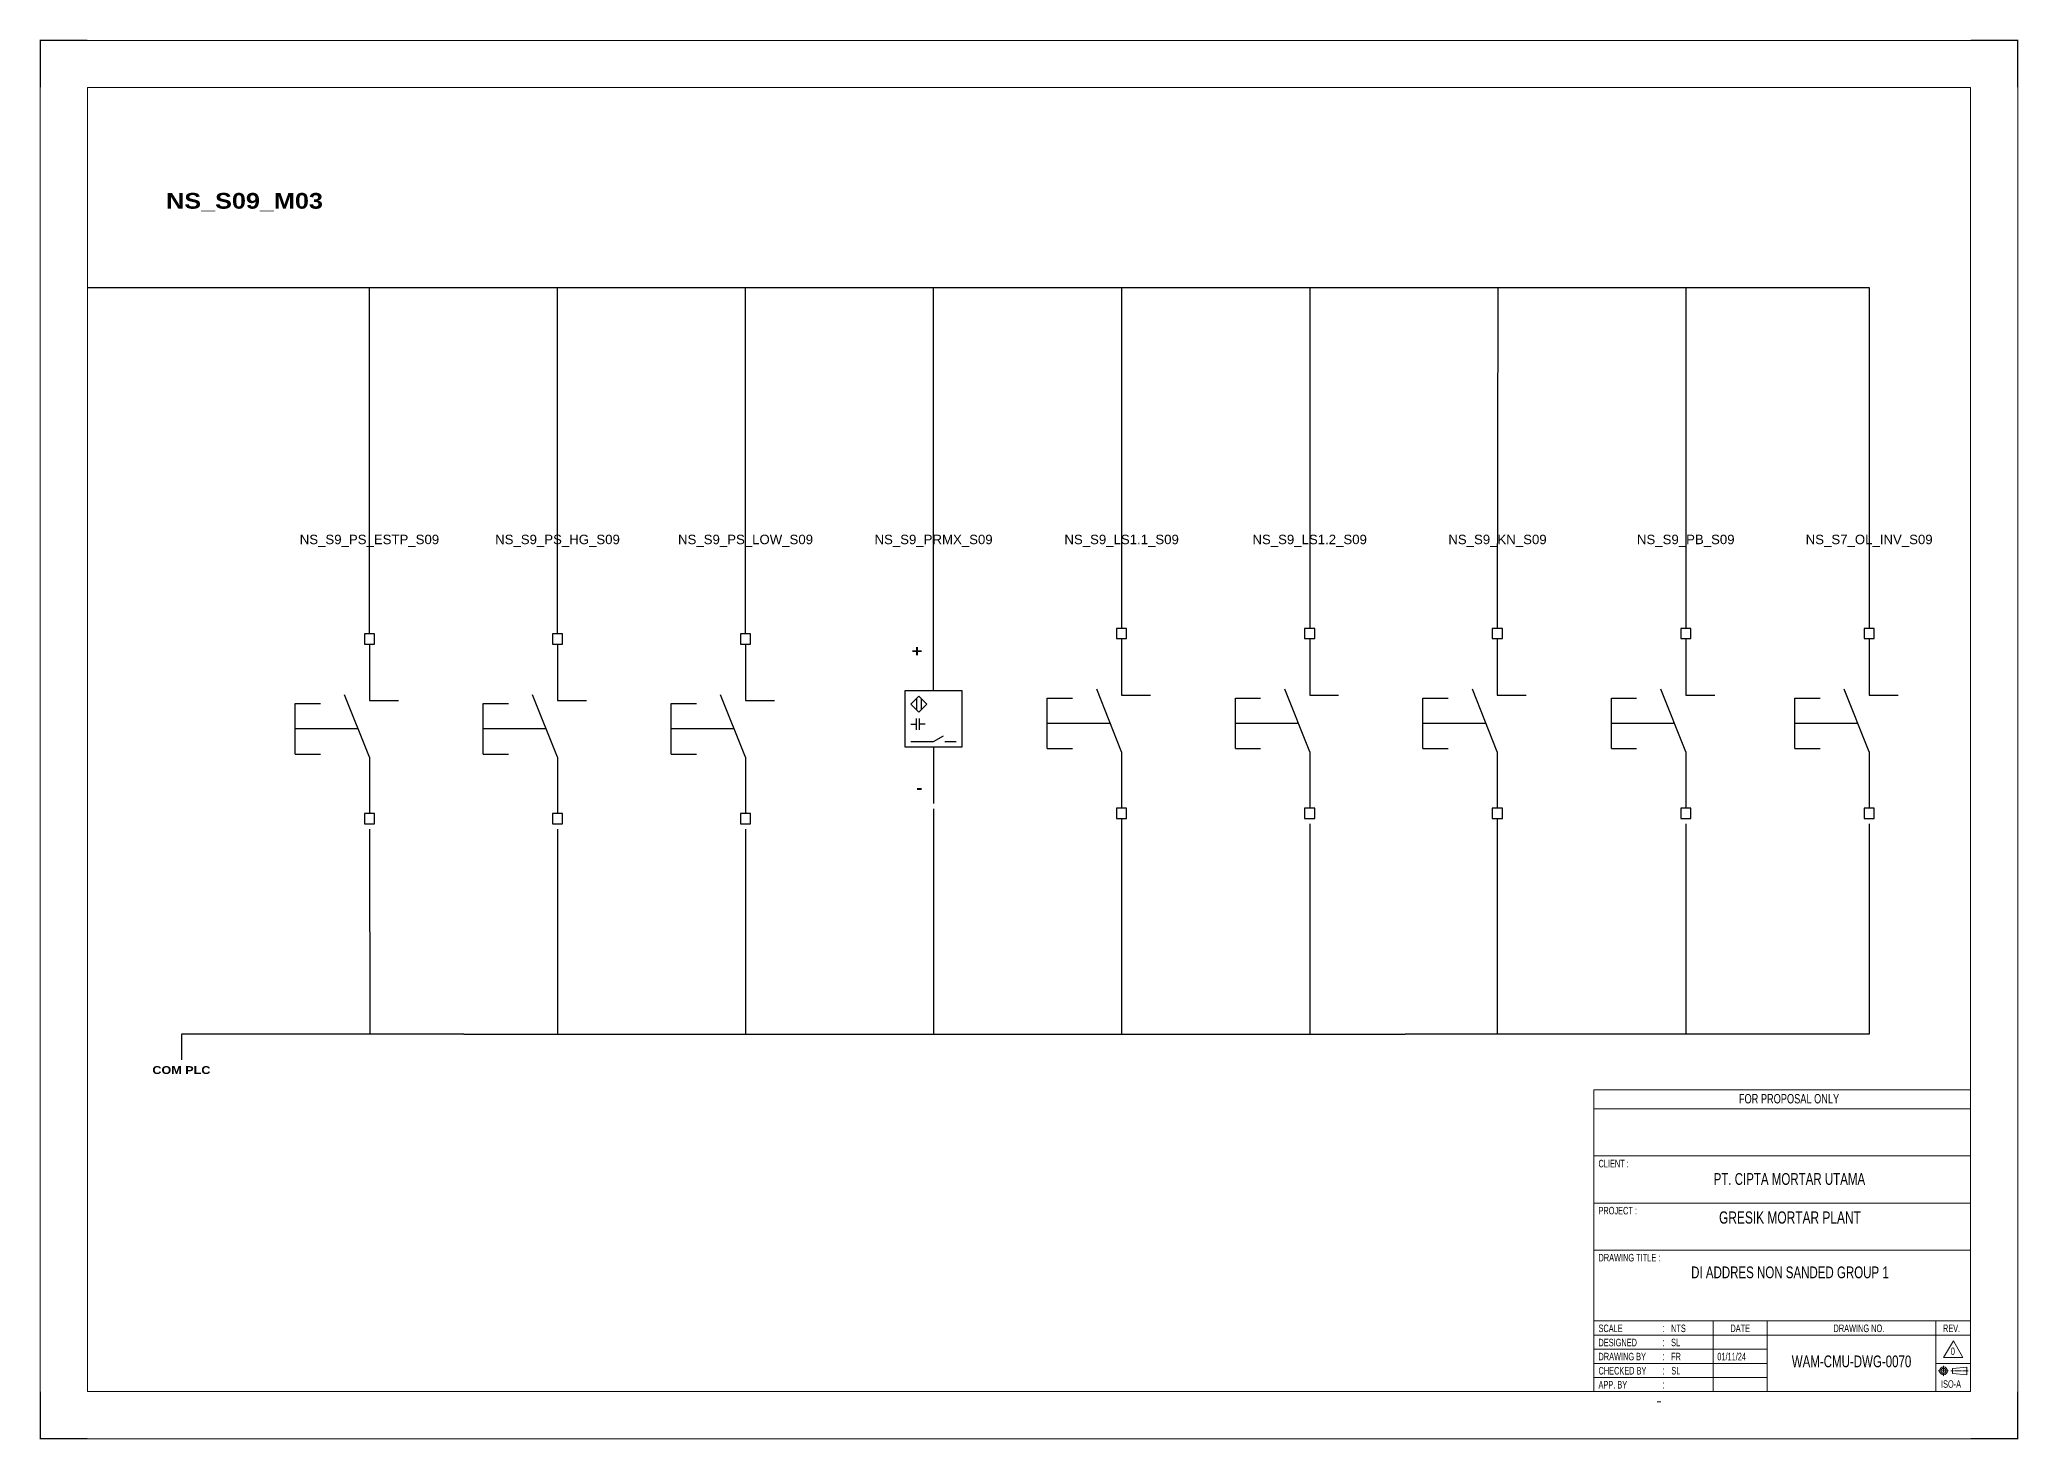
# Model space of a CAD drawing. Header units: centimetres. Extents: x 17259 to 54652, y 10858 to 53453.
# Drawn here: x 25036 to 31319, y 40555 to 44999 of the extents above; entities that cross this region are included whole.
import ezdxf
from ezdxf.enums import TextEntityAlignment as Align

# ---------------------------------------------------------------- set-up
doc = ezdxf.new("R2010")
doc.units = ezdxf.units.CM
doc.header["$MEASUREMENT"] = 0
doc.linetypes.add('CENTER', pattern=[2, 1.25, -0.25, 0.25, -0.25])
for name, color, linetype in [('1', 7, 'Continuous'), ('Etiket-Line-L', 7, 'Continuous'), ('EtIket-Line-S', 2, 'Continuous'), ('Etiket-Text-List0', 2, 'Continuous'), ('Etiket-Text-List1', 3, 'Continuous'), ('Etiket-Text-List2', 1, 'Continuous')]:
    doc.layers.add(name, color=color, linetype=linetype)
for name, color, linetype, lineweight in [('Center_line', 2, 'CENTER', 5), ('Etiket', 7, 'Continuous', 5), ('Object', 4, 'Continuous', 25)]:
    doc.layers.add(name, color=color, linetype=linetype, lineweight=lineweight)
doc.styles.add('Bold', font='ariblk.ttf', dxfattribs={"height": 25.4})
doc.styles.add('DIM', font='romans', dxfattribs={"height": 6.096})
doc.styles.get("Standard").update_dxf_attribs({"font": 'arial.ttf'})

# ---------------------------------------------------------------- blocks, each defined once
blk = doc.blocks.new('x5 Out Line')
at = {"const_width": 0.3}
for points in [[(9.65, 286.71), (0, 286.71), (0, 277.06)], [(405.45, 277.06), (405.45, 286.71), (395.8, 286.71)], [(0, 9.65), (0, 0), (9.65, 0)], [(405.45, 9.65), (405.45, 0), (395.8, 0)]]:
    blk.add_lwpolyline(points, dxfattribs=at)
at = {"lineweight": 15}
blk.add_lwpolyline([(395.8, 9.65), (395.8, 277.06), (9.65, 277.06), (9.65, 9.65)], close=True, dxfattribs=at)
at = {"layer": 'EtIket-Line-S', "lineweight": 9, "ltscale": 0.5}
blk.add_lwpolyline([(0, 0), (405.45, 0), (405.45, 286.71), (0, 286.71)], close=True, dxfattribs=at)
blk = doc.blocks.new('A$C6CDB76E5')
at = {"lineweight": 15}
for p, q in [((-196.2, 0), (-196.2, 157.1)), ((-196.2, 157.1), (0, 157.1)), ((0, 0), (0, 157.1)), ((-196.2, 147.3), (0, 147.3)), ((-196.2, 122.8), (0, 122.8)), ((-196.2, 98.2), (0, 98.2)), ((-196.2, 73.7), (0, 73.7)), ((-196.2, 36.8), (0, 36.8)), ((-134, 0), (-134, 36.8)), ((-105.9, 0), (-105.9, 36.8)), ((-18.1, 0), (-18.1, 36.8)), ((-196.2, 29.4), (0, 29.4)), ((-196.2, 22.1), (-105.9, 22.1)), ((-196.2, 14.7), (-105.9, 14.7)), ((-18.1, 14.7), (0, 14.7)), ((-196.2, 7.4), (-105.9, 7.4))]:
    blk.add_line(p, q, dxfattribs=at)
at = {"layer": 'Center_line', "lineweight": 13}
for p, q in [((-16.9, 10.8), (-11.3, 10.8)), ((-14.1, 13.5), (-14.1, 8)), ((-10.3, 10.8), (-1.2, 10.8))]:
    blk.add_line(p, q, dxfattribs=at)
at = {"layer": 'Etiket-Line-L', "lineweight": 15}
for p, q in [((0, 0), (0, 122.6)), ((-196.2, 0), (0, 0))]:
    blk.add_line(p, q, dxfattribs=at)
blk.add_lwpolyline([(-9, 26.4), (-4, 17.7), (-14.1, 17.7)], close=True, dxfattribs=at)
at = {"layer": 'Object', "lineweight": 15}
blk.add_lwpolyline([(-9.5, 9.5), (-1.9, 8.7), (-1.9, 12.8), (-9.5, 12)], close=True, dxfattribs=at)
for radius in [2.03, 1.27]:
    blk.add_circle((-14.1, 10.8), radius, dxfattribs=at)
at = {"layer": '1', "color": 3, "lineweight": 9, "width": 0.7}
blk.add_text('ISO-A', height=3.91, dxfattribs=at).set_placement((-15.4, 2))
at = {"layer": 'Etiket-Text-List0', "lineweight": 13, "width": 0.7}
for s, height, p in [('CLIENT :', 3.92, (-193.8, 116.8)), ('PROJECT :', 3.92, (-193.8, 92.3)), ('DRAWING TITLE :', 3.923, (-193.8, 67.8)), ('SCALE', 3.92, (-193.8, 31)), (':', 4.17, (-160.6, 31)), ('DATE', 3.92, (-125.1, 31)), ('DRAWING NO.', 3.923, (-71.4, 31)), ('REV.', 3.92, (-14.4, 31)), ('DESIGNED', 3.92, (-193.8, 23.6)), (':', 4.17, (-160.6, 23.6)), ('CHECKED BY ', 3.923, (-193.8, 8.9)), ('DRAWING BY', 3.92, (-193.8, 16.3)), (':', 4.17, (-160.6, 16.3)), (':', 4.17, (-160.6, 8.9)), ('APP. BY ', 3.92, (-193.8, 1.6)), (':', 4.17, (-160.6, 1.6))]:
    blk.add_text(s, height=height, dxfattribs=at).set_placement(p)
at = {"layer": 'Etiket-Text-List1', "lineweight": 9, "width": 0.7}
for tag, p in [('1:XXXX', (-156, 31)), ('EN', (-156, 23.6)), ('DD/MM/YY', (-131.3, 23.6)), ('1', (-10.3, 19.1)), ('EN', (-156, 16.3)), ('EN', (-155.8, 8.9)), ('DD/MM/YY', (-131.3, 16.3)), ('DD/MM/YY', (-131.3, 8.9)), ('EN', (-155.7, 1.6)), ('DD/MM/YY', (-131.3, 1.6))]:
    blk.add_attdef(tag, p, '', height=3.92, dxfattribs=at)
at = {"layer": 'Etiket-Text-List2', "lineweight": 13, "width": 0.7}
for tag, height, p in [('FOR FABRICATION', 4.9, (-94.6, 150.1)), ('CLIENT_NAME', 6.13, (-94.1, 107.7)), ('PROJECT_1', 4.9, (-94.1, 87.5)), ('PROJECT_2', 4.9, (-94.1, 79.2)), ('DRAWING_TITLE1', 6.13, (-94.1, 59)), ('DRAWING_TITLE2', 6.13, (-94.1, 49.9)), ('DRAWING_TITLE3', 6.13, (-94.1, 40.1)), ('LDP-X-XXX-AR-01', 6.13, (-62, 12.7))]:
    blk.add_attdef(tag, text='', height=height, dxfattribs=at).set_placement(p, align=Align.CENTER)

msp = doc.modelspace()

# ---------------------------------------------------------------- linework, layer by layer
at = {"color": 146, "ltscale": 50, "true_color": 0x105689}
for p, q in [((25188.2, 44211.8), (25785.2, 44211.8)), ((25785.2, 44211.8), (26382.2, 44211.8)), ((26083.7, 43111.8), (26083.7, 44211.8)), ((26382.2, 44211.8), (26979.2, 44211.8)), ((26680.7, 43111.8), (26680.7, 44211.8)), ((26979.2, 44211.8), (27576.2, 44211.8)), ((27277.7, 43111.8), (27277.7, 44211.8)), ((27576.2, 44211.8), (28173.2, 44211.8)), ((27874.7, 43111.8), (27874.7, 44211.8)), ((28173.2, 44211.8), (28770.2, 44211.8)), ((28471.7, 44211.8), (28471.7, 43128.9)), ((28770.2, 44211.8), (29367.2, 44211.8)), ((29068.7, 44211.8), (29068.7, 43128.9)), ((29367.2, 44211.8), (29964.2, 44211.8)), ((29665.7, 44211.8), (29664.4, 43128.9)), ((29964.2, 44211.8), (30262.7, 44211.8)), ((30262.7, 44211.8), (30262.7, 43128.9)), ((30262.7, 44211.8), (30845, 44211.8)), ((30845, 44211.8), (30845, 43128.9)), ((27874.7, 42556.2), (27874.7, 41841.6)), ((26083.7, 42492.2), (26084.5, 41841.6)), ((26680.7, 42492.2), (26680.7, 41841.6)), ((27277.7, 42492.2), (27277.7, 41841.6)), ((28471.7, 42526.4), (28471.7, 41841.6)), ((29068.7, 42509.3), (29068.7, 41841.6)), ((29664.4, 42526.4), (29664.4, 41841.6)), ((30262.7, 42509.3), (30262.7, 41841.6)), ((30845, 42509.3), (30845, 41841.6)), ((26383.2, 41841.6), (25486.7, 41841.6)), ((26383.2, 41841.6), (27578.2, 41841.6)), ((27578.2, 41841.6), (27578.2, 41841.6)), ((27578.2, 41841.6), (28773.2, 41841.6)), ((28773.2, 41841.6), (29372.2, 41841.6)), ((30262.7, 41841.6), (29372.2, 41841.6)), ((30845, 41841.6), (30262.7, 41841.6)), ((25486.7, 41839.8), (25486.7, 41759.8))]:
    msp.add_line(p, q, dxfattribs=at)
at = {"ltscale": 50}
for p, q in [((27874.7, 42932.3), (27874.7, 43111.8)), ((26083.7, 43079.8), (26083.7, 42900.3)), ((26680.7, 43079.8), (26680.7, 42900.3)), ((27277.7, 43079.8), (27277.7, 42900.3)), ((28471.7, 43096.9), (28471.7, 42917.4)), ((29068.7, 43096.9), (29068.7, 42917.4)), ((29664.4, 43096.9), (29664.4, 42917.4)), ((30262.7, 43096.9), (30262.7, 42917.4)), ((30845, 43096.9), (30845, 42917.4)), ((27802.9, 42825.6), (27820.9, 42825.6)), ((27847.8, 42825.6), (27829.8, 42825.6)), ((26083.7, 42720.8), (26083.7, 42541.3)), ((26680.7, 42720.8), (26680.7, 42541.3)), ((27277.7, 42720.8), (27277.7, 42541.3)), ((27874.7, 42752.8), (27874.7, 42573.3)), ((27910.6, 42770.8), (27946.5, 42770.8)), ((28471.7, 42737.9), (28471.7, 42558.4)), ((29068.7, 42737.9), (29068.7, 42558.4)), ((29664.4, 42737.9), (29664.4, 42558.4)), ((30262.7, 42737.9), (30262.7, 42558.4)), ((30845, 42737.9), (30845, 42558.4))]:
    msp.add_line(p, q, dxfattribs=at)
at = {"ltscale": 500}
for p, q in [((26083.7, 42720.8), (26004.5, 42918.9)), ((26680.7, 42720.8), (26601.5, 42918.9)), ((27277.7, 42720.8), (27198.5, 42918.9)), ((28471.7, 42737.9), (28392.5, 42936)), ((28471.7, 42917.4), (28563.5, 42917.4)), ((29068.7, 42737.9), (28989.5, 42936)), ((29068.7, 42917.4), (29160.5, 42917.4)), ((29664.4, 42737.9), (29585.2, 42936)), ((29664.4, 42917.4), (29756.2, 42917.4)), ((30262.7, 42737.9), (30183.5, 42936)), ((30262.7, 42917.4), (30354.5, 42917.4)), ((30845, 42737.9), (30765.8, 42936)), ((30845, 42917.4), (30936.8, 42917.4)), ((25847.8, 42730.6), (25847.8, 42890.6)), ((25847.8, 42890.6), (25927.8, 42890.6)), ((26083.7, 42900.3), (26175.5, 42900.3)), ((26444.8, 42730.6), (26444.8, 42890.6)), ((26444.8, 42890.6), (26524.8, 42890.6)), ((26680.7, 42900.3), (26772.5, 42900.3)), ((27041.8, 42730.6), (27041.8, 42890.6)), ((27041.8, 42890.6), (27121.8, 42890.6)), ((27277.7, 42900.3), (27369.5, 42900.3)), ((28235.8, 42747.7), (28235.8, 42907.7)), ((28235.8, 42907.7), (28315.8, 42907.7)), ((28832.8, 42747.7), (28832.8, 42907.7)), ((28832.8, 42907.7), (28912.8, 42907.7)), ((29428.5, 42747.7), (29428.5, 42907.7)), ((29428.5, 42907.7), (29508.5, 42907.7)), ((30026.8, 42747.7), (30026.8, 42907.7)), ((30026.8, 42907.7), (30106.8, 42907.7)), ((30609.1, 42747.7), (30609.1, 42907.7)), ((30609.1, 42907.7), (30689.1, 42907.7)), ((26047.8, 42810.6), (25847.8, 42810.6)), ((26644.8, 42810.6), (26444.8, 42810.6)), ((27241.8, 42810.6), (27041.8, 42810.6)), ((28435.8, 42827.7), (28235.8, 42827.7)), ((29032.8, 42827.7), (28832.8, 42827.7)), ((29628.5, 42827.7), (29428.5, 42827.7)), ((30226.8, 42827.7), (30026.8, 42827.7)), ((30809.1, 42827.7), (30609.1, 42827.7)), ((25847.8, 42730.6), (25927.8, 42730.6)), ((26444.8, 42730.6), (26524.8, 42730.6)), ((27041.8, 42730.6), (27121.8, 42730.6)), ((28235.8, 42747.7), (28315.8, 42747.7)), ((28832.8, 42747.7), (28912.8, 42747.7)), ((29428.5, 42747.7), (29508.5, 42747.7)), ((30026.8, 42747.7), (30106.8, 42747.7)), ((30609.1, 42747.7), (30689.1, 42747.7))]:
    msp.add_line(p, q, dxfattribs=at)
for points in [[(26067.7, 43079.8), (26099.7, 43079.8), (26099.7, 43111.8), (26067.7, 43111.8)], [(26664.7, 43079.8), (26696.7, 43079.8), (26696.7, 43111.8), (26664.7, 43111.8)], [(27261.7, 43079.8), (27293.7, 43079.8), (27293.7, 43111.8), (27261.7, 43111.8)], [(28455.7, 43096.9), (28487.7, 43096.9), (28487.7, 43128.9), (28455.7, 43128.9)], [(29052.7, 43096.9), (29084.7, 43096.9), (29084.7, 43128.9), (29052.7, 43128.9)], [(29648.4, 43096.9), (29680.4, 43096.9), (29680.4, 43128.9), (29648.4, 43128.9)], [(30246.7, 43096.9), (30278.7, 43096.9), (30278.7, 43128.9), (30246.7, 43128.9)], [(30829, 43096.9), (30861, 43096.9), (30861, 43128.9), (30829, 43128.9)], [(26067.7, 42509.3), (26099.7, 42509.3), (26099.7, 42541.3), (26067.7, 42541.3)], [(26664.7, 42509.3), (26696.7, 42509.3), (26696.7, 42541.3), (26664.7, 42541.3)], [(27261.7, 42509.3), (27293.7, 42509.3), (27293.7, 42541.3), (27261.7, 42541.3)], [(28455.7, 42526.4), (28487.7, 42526.4), (28487.7, 42558.4), (28455.7, 42558.4)], [(29052.7, 42526.4), (29084.7, 42526.4), (29084.7, 42558.4), (29052.7, 42558.4)], [(29648.4, 42526.4), (29680.4, 42526.4), (29680.4, 42558.4), (29648.4, 42558.4)], [(30246.7, 42526.4), (30278.7, 42526.4), (30278.7, 42558.4), (30246.7, 42558.4)], [(30829, 42526.4), (30861, 42526.4), (30861, 42558.4), (30829, 42558.4)]]:
    msp.add_lwpolyline(points, close=True, dxfattribs=at)
at = {"ltscale": 50}
for points in [[(27785, 42932.3), (27964.4, 42932.3), (27964.4, 42752.8), (27785, 42752.8)], [(27828.3, 42863.6), (27802.9, 42889), (27828.3, 42914.4), (27853.7, 42889)]]:
    msp.add_lwpolyline(points, close=True, dxfattribs=at)
for points in [[(27821.1, 42870.8), (27821.1, 42907.2)], [(27835.5, 42907.2), (27835.5, 42870.8)], [(27802.9, 42770.8), (27874.7, 42770.8), (27905.8, 42788.7)], [(27820.9, 42807.6), (27820.9, 42825.6), (27820.9, 42843.5)], [(27829.8, 42807.6), (27829.8, 42825.6), (27829.8, 42843.5)]]:
    msp.add_lwpolyline(points, dxfattribs=at)

# ---------------------------------------------------------------- block references
at = {"layer": 'Etiket', "lineweight": 0}
ref = msp.add_blockref('A$C6CDB76E5', (31167.1, 40706.5), dxfattribs=dict(at, xscale=6.095870930054101, yscale=6.095870930054101, zscale=6.095870930054101))
ref.add_attrib('FOR FABRICATION', 'FOR PROPOSAL ONLY', dxfattribs={"layer": 'Etiket-Text-List2', "lineweight": 13, "height": 29.894, "width": 0.7}).set_placement((30590.6, 41621.4), align=Align.CENTER)
ref.add_attrib('CLIENT_NAME', 'PT. CIPTA MORTAR UTAMA', dxfattribs={"layer": 'Etiket-Text-List2', "lineweight": 13, "height": 37.368, "width": 0.7}).set_placement((30591.7, 41362.9), align=Align.CENTER)
ref.add_attrib('PROJECT_1', 'GRESIK MORTAR PLANT', dxfattribs={"layer": 'Etiket-Text-List2', "lineweight": 13, "height": 38.709, "width": 0.7}).set_placement((30593.5, 41239.9), align=Align.CENTER)
ref.add_attrib('DRAWING_TITLE1', 'DI ADDRES NON SANDED GROUP 1', dxfattribs={"layer": 'Etiket-Text-List2', "lineweight": 13, "height": 37.368, "width": 0.7}).set_placement((30593.5, 41066.4), align=Align.CENTER)
ref.add_attrib('1:XXXX', 'NTS', (30216.1, 40895.4), dxfattribs={"layer": 'Etiket-Text-List1', "lineweight": 13, "height": 23.92, "width": 0.7})
ref.add_attrib('EN', 'SL', (30216.1, 40850.6), dxfattribs={"layer": 'Etiket-Text-List1', "lineweight": 13, "height": 23.92, "width": 0.7})
ref.add_attrib('EN', 'FR', (30216.1, 40805.8), dxfattribs={"layer": 'Etiket-Text-List1', "lineweight": 13, "height": 23.92, "width": 0.7})
ref.add_attrib('DD/MM/YY', '01/11/24', (30362.9, 40805.8), dxfattribs={"layer": 'Etiket-Text-List1', "lineweight": 13, "height": 23.92, "width": 0.7})
ref.add_attrib('EN', 'SL', (30217, 40760.9), dxfattribs={"layer": 'Etiket-Text-List1', "lineweight": 13, "height": 23.92, "width": 0.7})
ref.add_attrib('LDP-X-XXX-AR-01', 'WAM-CMU-DWG-0070', dxfattribs={"layer": 'Etiket-Text-List2', "lineweight": 15, "height": 37.368, "width": 0.7}).set_placement((30789, 40783.8), align=Align.CENTER)
ref.add_attrib('1', '0', (31104.2, 40822.6), dxfattribs={"layer": 'Etiket-Text-List1', "lineweight": 13, "height": 23.9, "width": 0.7})
at = {"layer": 'Etiket-Line-L', "lineweight": 0}
ref = msp.add_blockref('x5 Out Line', (25038.7, 40557), dxfattribs=dict(at, xscale=15.48351216233742, yscale=15.48351216233742, zscale=15.48351216233742))
ref.add_attrib('FILE_NAME', '-', (30168.9, 40665), dxfattribs={"layer": 'Etiket-Text-List1', "lineweight": 13, "height": 21.7, "style": 'DIM', "width": 0.7})

# ---------------------------------------------------------------- texts
at = {"ltscale": 500, "style": 'Bold'}
msp.add_text('NS_S09_M03', height=50, dxfattribs=at).set_placement((25438.2, 44461.8))
at = {"ltscale": 50}
for s, p in [('NS_S9_PS_ESTP_S09', (26083.7, 43411.8)), ('NS_S9_PS_HG_S09', (26680.7, 43411.8)), ('NS_S9_PS_LOW_S09', (27277.7, 43411.8)), ('NS_S9_PRMX_S09', (27874.7, 43411.8)), ('NS_S9_LS1.1_S09', (28471.7, 43411.8)), ('NS_S9_LS1.2_S09', (29068.7, 43411.8)), ('NS_S9_KN_S09', (29665, 43411.8)), ('NS_S9_PB_S09', (30262.7, 43411.8)), ('NS_S7_OL_INV_S09', (30845, 43411.8))]:
    msp.add_text(s, height=30, dxfattribs=at).set_placement(p, align=Align.MIDDLE_CENTER)
at = {"ltscale": 500, "style": 'Bold'}
msp.add_text('+', height=35.9, dxfattribs=at).set_placement((27838.8, 43075.9), align=Align.TOP_RIGHT)
msp.add_text('-', height=35.9, dxfattribs=at).set_placement((27838.8, 42594.9), align=Align.BOTTOM_RIGHT)
at = {"ltscale": 50, "style": 'Bold'}
msp.add_text('COM PLC', height=25, dxfattribs=at).set_placement((25486.7, 41739.8), align=Align.TOP_CENTER)

doc.saveas('drawing.dxf')
